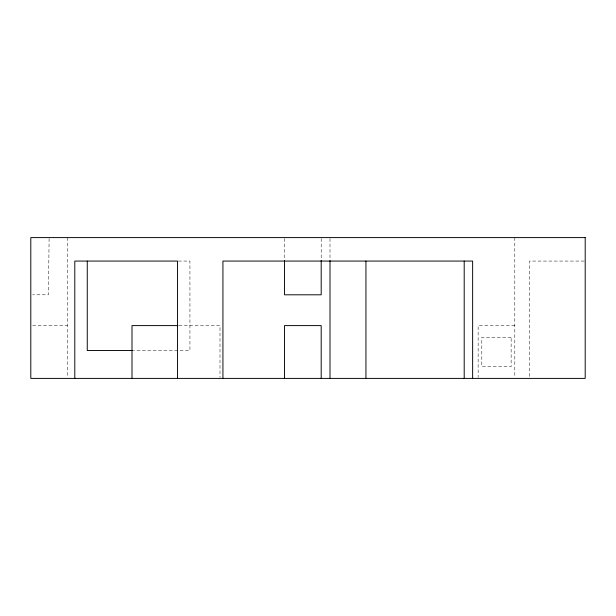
<?xml version="1.0" encoding="UTF-8"?>
<svg xmlns="http://www.w3.org/2000/svg" width="616" height="616" viewBox="0 0 616 616"><rect width="100%" height="100%" fill="white"/><g stroke="black" fill="none" stroke-linecap="round" stroke-linejoin="round"><path stroke-width="0.46" stroke-dasharray="3.08 2.31" d="M49.118 238.554L48.402 294.802L32.656 294.802M178.417 261.069L189.936 261.069L189.936 350.535L133.326 350.535M584.238 261.069L529.467 261.069L529.467 378.401M32.679 325.602L67.467 325.602M178.871 325.602L219.997 325.602L219.997 377.439M514.799 325.602L478.132 325.602L478.132 377.439M514.799 237.599L514.799 377.439M329.999 238.561L329.999 260.591M321.198 238.554L321.198 259.529M284.53 238.554L284.53 259.529M67.467 237.599L67.467 377.439M511.134 337.337L481.797 337.337L481.797 366.666L511.134 366.666L511.134 337.337"/><path stroke-width="0.92" d="M177.916 325.602L132.001 325.602L132.001 378.401M132.363 350.535L87.264 350.535L87.264 261.069M472.634 378.401L472.634 261.069L222.93 261.069L222.93 378.401M464.202 261.069L464.202 378.401M365.935 261.069L365.935 378.401M329.999 260.591L329.999 378.401M321.198 260.483L321.198 294.802L284.53 294.802L284.53 260.483M321.198 378.401L321.198 325.602L284.53 325.602L284.53 378.401M177.47 378.401L177.47 261.069L74.798 261.069L74.798 378.401M585.2 237.599L30.8 237.599L30.8 378.401L585.2 378.401L585.2 237.599"/></g></svg>
